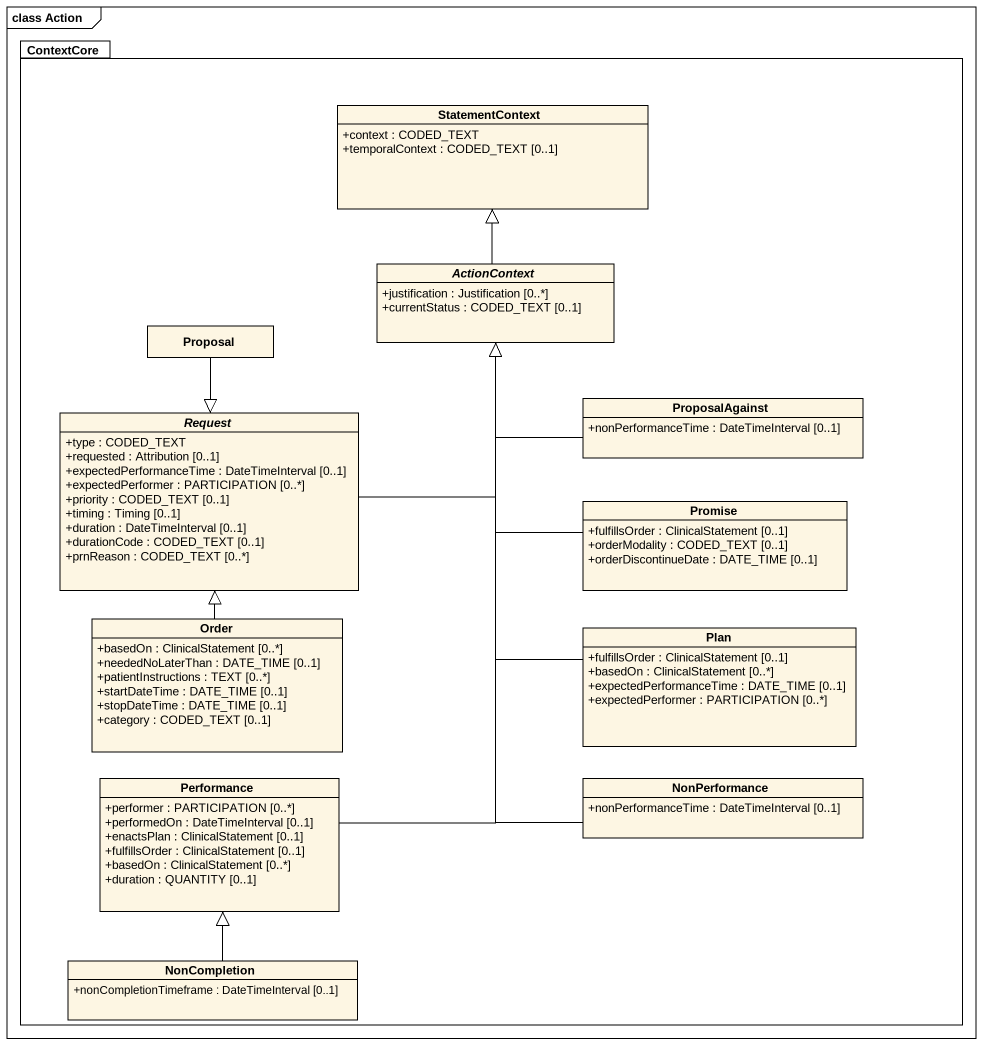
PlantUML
@startuml
mainframe class Action
hide circle
hide empty members
skinparam classAttributeIconSize 0
package ContextCore {
  class StatementContext {
    +context : CODED_TEXT
    +temporalContext : CODED_TEXT [0..1]
  }
  abstract class ActionContext {
    +justification : Justification [0..*]
    +currentStatus : CODED_TEXT [0..1]
  }
  class Proposal
  abstract class Request {
    +type : CODED_TEXT
    +requested : Attribution [0..1]
    +expectedPerformanceTime : DateTimeInterval [0..1]
    +expectedPerformer : PARTICIPATION [0..*]
    +priority : CODED_TEXT [0..1]
    +timing : Timing [0..1]
    +duration : DateTimeInterval [0..1]
    +durationCode : CODED_TEXT [0..1]
    +prnReason : CODED_TEXT [0..*]
  }
  class ProposalAgainst {
    +nonPerformanceTime : DateTimeInterval [0..1]
  }
  class Promise {
    +fulfillsOrder : ClinicalStatement [0..1]
    +orderModality : CODED_TEXT [0..1]
    +orderDiscontinueDate : DATE_TIME [0..1]
  }
  class Order {
    +basedOn : ClinicalStatement [0..*]
    +neededNoLaterThan : DATE_TIME [0..1]
    +patientInstructions : TEXT [0..*]
    +startDateTime : DATE_TIME [0..1]
    +stopDateTime : DATE_TIME [0..1]
    +category : CODED_TEXT [0..1]
  }
  class Plan {
    +fulfillsOrder : ClinicalStatement [0..1]
    +basedOn : ClinicalStatement [0..*]
    +expectedPerformanceTime : DATE_TIME [0..1]
    +expectedPerformer : PARTICIPATION [0..*]
  }
  class Performance {
    +performer : PARTICIPATION [0..*]
    +performedOn : DateTimeInterval [0..1]
    +enactsPlan : ClinicalStatement [0..1]
    +fulfillsOrder : ClinicalStatement [0..1]
    +basedOn : ClinicalStatement [0..*]
    +duration : QUANTITY [0..1]
  }
  class NonPerformance {
    +nonPerformanceTime : DateTimeInterval [0..1]
  }
  class NonCompletion {
    +nonCompletionTimeframe : DateTimeInterval [0..1]
  }
}
ActionContext -up-|> StatementContext
Proposal --|> Request
Request -up-|> ActionContext
ProposalAgainst -left-|> ActionContext
Promise -up-|> ActionContext
Order -up-|> Request
Plan -up-|> ActionContext
Performance -up-|> ActionContext
NonPerformance -up-|> ActionContext
NonCompletion -up-|> Performance
@enduml
